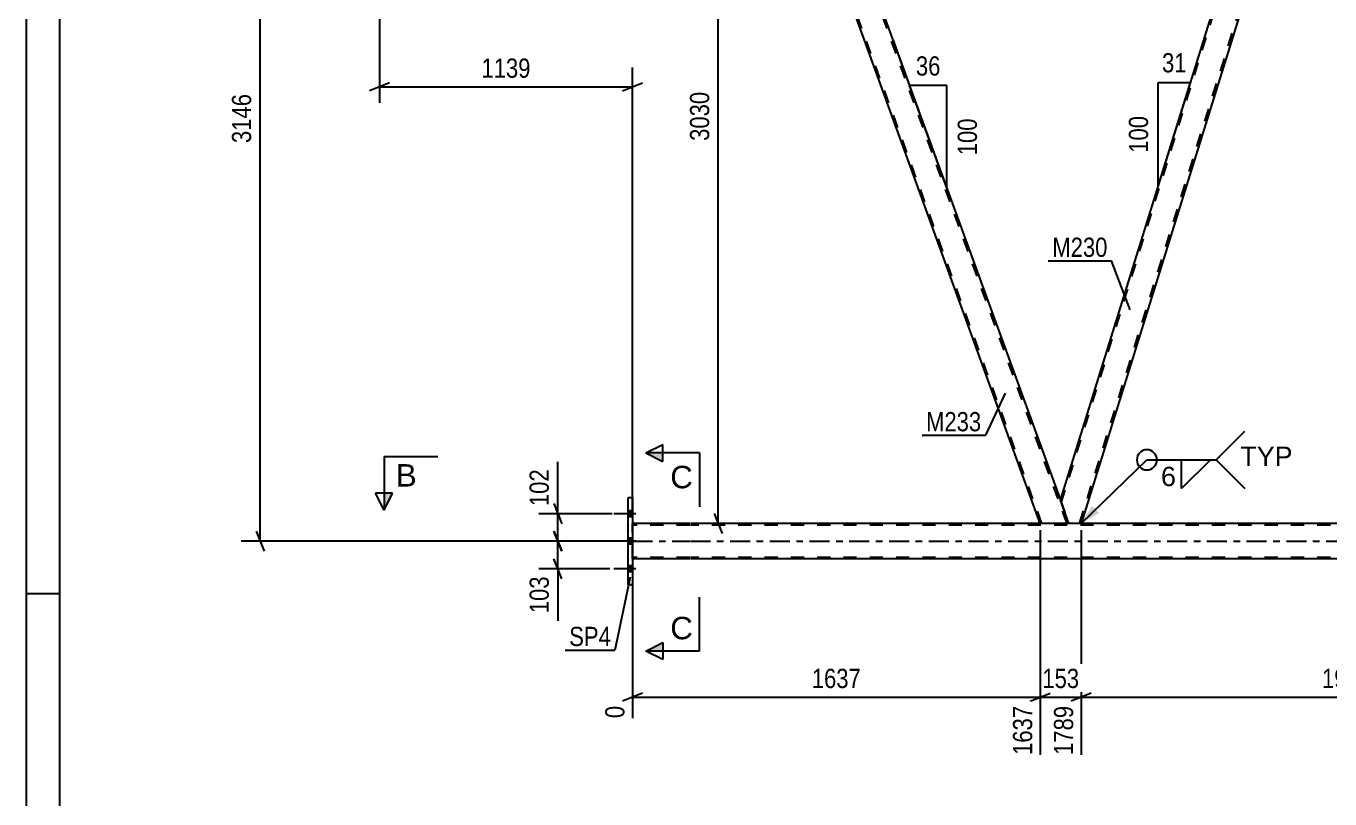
# Model space of a CAD drawing. Header units: millimetres. Extents: x 0 to 841, y 0 to 594.
# Drawn here: x 0 to 194.2, y 267.5 to 382.5 of the extents above; entities that cross this region are included whole.
import ezdxf

# ---------------------------------------------------------------- set-up
doc = ezdxf.new("R2010")
doc.units = ezdxf.units.MM
doc.linetypes.add('DXK_LINE_DOT2', pattern=[3.9198, 1.9599, -1.9599])
doc.linetypes.add('DXK_LINE_DOT3', pattern=[5.9187, 2.979, -0.9799, 0.9799, -0.9799])
doc.styles.add('Arial', font='ARIAL.TTF', dxfattribs={"height": 0.2})
doc.styles.add('Arial Narrow', font='ARIALN.TTF', dxfattribs={"height": 0.2})

# ---------------------------------------------------------------- blocks, each defined once
blk = doc.blocks.new('Unknown-275727422-1135')
at = {"color": 5, "linetype": 'Continuous'}
for p, q in [((0, 594), (0, 0)), ((5, 589), (5, 5)), ((5, 298), (0, 298))]:
    blk.add_line(p, q, dxfattribs=at)
blk = doc.blocks.new('Bolt-275727422-2877 - 2735')
at = {"linetype": 'Continuous'}
for points in [[(89.68, 310.38), (89.68, 309.5), (90.32, 309.5), (90.32, 310.38)], [(89.68, 310.38), (89.68, 309.5), (90.32, 309.5), (90.32, 310.38)], [(89.68, 310.38), (89.68, 309.5), (90.32, 309.5), (90.32, 310.38)], [(89.68, 306.28), (89.68, 305.4), (90.32, 305.4), (90.32, 306.28)], [(89.68, 306.28), (89.68, 305.4), (90.32, 305.4), (90.32, 306.28)], [(89.68, 302.18), (89.68, 301.3), (90.32, 301.3), (90.32, 302.18)], [(89.68, 302.18), (89.68, 301.3), (90.32, 301.3), (90.32, 302.18)], [(89.68, 302.18), (89.68, 301.3), (90.32, 301.3), (90.32, 302.18)]]:
    blk.add_hatch(color=1, dxfattribs=at).paths.add_polyline_path(points)
at = {"color": 1, "linetype": 'Continuous'}
for p, q in [((90.84, 309.94), (87.52, 309.94)), ((90.84, 309.94), (87.52, 309.94)), ((90.84, 309.94), (87.52, 309.94)), ((90.32, 310.38), (89.68, 310.38)), ((90.32, 310.38), (89.68, 310.38)), ((90.32, 310.38), (89.68, 310.38)), ((90.32, 309.5), (89.68, 309.5)), ((90.32, 309.5), (89.68, 309.5)), ((90.32, 309.5), (89.68, 309.5)), ((90.84, 305.84), (87.52, 305.84)), ((90.84, 305.84), (87.52, 305.84)), ((90.32, 306.28), (89.68, 306.28)), ((90.32, 306.28), (89.68, 306.28)), ((90.32, 305.4), (89.68, 305.4)), ((90.32, 305.4), (89.68, 305.4)), ((90.84, 301.74), (87.52, 301.74)), ((90.84, 301.74), (87.52, 301.74)), ((90.84, 301.74), (87.52, 301.74)), ((90.32, 302.18), (89.68, 302.18)), ((90.32, 302.18), (89.68, 302.18)), ((90.32, 302.18), (89.68, 302.18)), ((90.32, 301.3), (89.68, 301.3)), ((90.32, 301.3), (89.68, 301.3)), ((90.32, 301.3), (89.68, 301.3))]:
    blk.add_line(p, q, dxfattribs=at)
blk = doc.blocks.new('Part-275727422-2917 - 2735')
at = {"color": 2, "linetype": 'Continuous'}
for p, q in [((154.05, 311.95), (190.75, 429.7)), ((192.07, 429.7), (190.75, 429.7)), ((192.07, 429.7), (193.62, 425.45)), ((193.62, 425.45), (157.16, 308.48)), ((155.32, 308.48), (154.05, 311.95))]:
    blk.add_line(p, q, dxfattribs=at)
at = {"color": 7, "linetype": 'DXK_LINE_DOT2'}
for p, q in [((154.19, 311.58), (191.01, 429.7)), ((156.91, 308.48), (193.48, 425.82)), ((157.16, 308.48), (155.32, 308.48))]:
    blk.add_line(p, q, dxfattribs=at)
blk = doc.blocks.new('Part-275727422-2922 - 2735')
at = {"color": 2, "linetype": 'Continuous'}
for p, q in [((98.84, 308.48), (90.32, 308.48)), ((231.73, 308.48), (98.94, 308.48)), ((98.84, 303.2), (90.32, 303.2)), ((231.73, 303.2), (98.94, 303.2))]:
    blk.add_line(p, q, dxfattribs=at)
at = {"color": 7, "linetype": 'DXK_LINE_DOT2'}
for p, q in [((90.32, 303.2), (90.32, 308.48)), ((98.84, 308.24), (90.32, 308.24)), ((770.48, 308.24), (98.94, 308.24)), ((98.84, 303.44), (90.32, 303.44)), ((770.48, 303.44), (98.94, 303.44))]:
    blk.add_line(p, q, dxfattribs=at)
at = {"color": 7, "linetype": 'DXK_LINE_DOT3'}
for p, q in [((90.32, 305.84), (98.84, 305.84)), ((98.94, 305.84), (770.48, 305.84))]:
    blk.add_line(p, q, dxfattribs=at)
blk = doc.blocks.new('Part-275727422-2997 - 2735')
at = {"color": 2, "linetype": 'Continuous'}
for p, q in [((89.68, 299.34), (89.68, 312.34)), ((89.68, 312.34), (90.32, 312.34)), ((90.32, 312.34), (90.32, 299.34)), ((90.32, 299.34), (89.68, 299.34))]:
    blk.add_line(p, q, dxfattribs=at)
blk = doc.blocks.new('Part-275727422-3032 - 2735')
at = {"color": 2, "linetype": 'Continuous'}
for p, q in [((151.06, 308.48), (106.94, 429.7)), ((106.94, 429.7), (111.19, 429.7)), ((111.19, 429.7), (154.05, 311.95))]:
    blk.add_line(p, q, dxfattribs=at)
at = {"color": 7, "linetype": 'DXK_LINE_DOT2'}
for p, q in [((151.31, 308.48), (107.19, 429.7)), ((155.06, 308.48), (110.94, 429.7)), ((154.05, 311.95), (155.32, 308.48)), ((155.32, 308.48), (151.06, 308.48))]:
    blk.add_line(p, q, dxfattribs=at)
blk = doc.blocks.new('Part-275727422-3058 - 2735')
at = {"color": 2, "linetype": 'Continuous'}
for p, q in [((196.33, 429.7), (192.07, 429.7)), ((238.69, 313.3), (196.33, 429.7)), ((234.44, 313.3), (193.62, 425.45))]:
    blk.add_line(p, q, dxfattribs=at)
at = {"color": 7, "linetype": 'DXK_LINE_DOT2'}
for p, q in [((193.62, 425.45), (192.07, 429.7)), ((236.45, 308.48), (192.33, 429.7)), ((196.29, 429.7), (195.82, 429.7)), ((240.19, 308.48), (196.07, 429.7)), ((236.19, 308.48), (234.44, 313.3)), ((240.45, 308.48), (238.69, 313.3)), ((240.45, 308.48), (236.19, 308.48))]:
    blk.add_line(p, q, dxfattribs=at)
blk = doc.blocks.new('AngleDimension-275727422-3897 - 2735')
at = {"color": 7, "linetype": 'Continuous'}
for p, q in [((168.62, 374.14), (173.44, 374.14)), ((168.62, 358.68), (173.44, 374.14)), ((168.62, 358.68), (168.62, 374.14)), ((169.66, 362.04), (173.44, 374.14))]:
    blk.add_line(p, q, dxfattribs=at)
at = {"color": 0}
for points in [[(173.45, 375.04), (173.45, 379.24), (168.6, 379.24), (168.6, 375.04)], [(167.72, 369.75), (163.52, 369.75), (163.52, 363.07), (167.72, 363.07)]]:
    blk.add_wipeout(points, dxfattribs=at)
at = {"color": 3, "style": 'Arial Narrow'}
blk.add_text('31', height=2.863, dxfattribs=at).set_placement((169.2, 375.64))
blk.add_text('100', height=2.863, rotation=90.0002, dxfattribs=at).set_placement((167.12, 363.67))
blk = doc.blocks.new('StraightDimension-275727422-4005 - 2735')
at = {"color": 7, "linetype": 'Continuous'}
for p, q in [((35.47, 430.2), (34.27, 433.2)), ((51.01, 431.7), (32.02, 431.7)), ((34.87, 305.84), (34.87, 431.7)), ((34.27, 307.34), (35.47, 304.34)), ((88.68, 305.84), (32.02, 305.84))]:
    blk.add_line(p, q, dxfattribs=at)
at = {"color": 0}
blk.add_wipeout([(34.12, 373.03), (29.92, 373.03), (29.92, 364.52), (34.12, 364.52)], dxfattribs=at)
at = {"color": 3, "style": 'Arial Narrow'}
blk.add_text('3146', height=2.863, rotation=90.0002, dxfattribs=at).set_placement((33.52, 365.12))
blk = doc.blocks.new('AngleDimension-275727422-12466 - 2735')
at = {"color": 7, "linetype": 'Continuous'}
for p, q in [((129.15, 380.38), (131.59, 373.66)), ((137.13, 373.66), (131.59, 373.66)), ((137.13, 358.43), (131.59, 373.66)), ((137.13, 358.43), (137.13, 373.66))]:
    blk.add_line(p, q, dxfattribs=at)
at = {"color": 0}
for points in [[(136.79, 374.56), (136.79, 378.76), (131.94, 378.76), (131.94, 374.56)], [(142.23, 369.39), (138.03, 369.39), (138.03, 362.7), (142.23, 362.7)]]:
    blk.add_wipeout(points, dxfattribs=at)
at = {"color": 3, "style": 'Arial Narrow'}
blk.add_text('36', height=2.863, dxfattribs=at).set_placement((132.54, 375.16))
blk.add_text('100', height=2.863, rotation=90.0002, dxfattribs=at).set_placement((141.63, 363.3))
blk = doc.blocks.new('StraightDimension-275727422-12871 - 2735')
at = {"color": 7, "linetype": 'Continuous'}
for p, q in [((78.61, 311.44), (79.81, 308.44)), ((87.28, 309.94), (76.36, 309.94)), ((79.21, 305.84), (79.21, 309.94)), ((79.81, 304.34), (78.61, 307.34)), ((88.68, 305.84), (76.36, 305.84))]:
    blk.add_line(p, q, dxfattribs=at)
at = {"color": 0}
blk.add_wipeout([(78.46, 317.15), (74.26, 317.15), (74.26, 310.47), (78.46, 310.47)], dxfattribs=at)
at = {"color": 7, "linetype": 'Continuous'}
blk.add_line((79.21, 309.94), (79.21, 317.68), dxfattribs=at)
blk.add_line((79.21, 309.94), (79.21, 317.68), dxfattribs=at)
at = {"color": 3, "style": 'Arial Narrow'}
blk.add_text('102', height=2.863, rotation=90.0002, dxfattribs=at).set_placement((77.86, 311.07))
blk = doc.blocks.new('StraightDimension-275727422-12872 - 2735')
at = {"color": 7, "linetype": 'Continuous'}
for p, q in [((78.61, 307.34), (79.81, 304.34)), ((88.68, 305.84), (76.36, 305.84)), ((79.21, 301.74), (79.21, 305.84)), ((79.81, 300.24), (78.61, 303.24)), ((86.95, 301.74), (76.36, 301.74))]:
    blk.add_line(p, q, dxfattribs=at)
at = {"color": 0}
blk.add_wipeout([(78.46, 301.22), (74.26, 301.22), (74.26, 294.53), (78.46, 294.53)], dxfattribs=at)
at = {"color": 7, "linetype": 'Continuous'}
blk.add_line((79.21, 301.74), (79.21, 294.01), dxfattribs=at)
blk.add_line((79.21, 301.74), (79.21, 294.01), dxfattribs=at)
at = {"color": 3, "style": 'Arial Narrow'}
blk.add_text('103', height=2.863, rotation=90.0002, dxfattribs=at).set_placement((77.86, 295.13))
blk = doc.blocks.new('StraightDimension-275727422-3875 - 2735')
at = {"color": 7, "linetype": 'Continuous'}
for p, q in [((52.65, 428.7), (52.65, 371.09)), ((90.32, 309.48), (90.32, 376.34)), ((54.15, 374.09), (51.15, 372.89)), ((52.65, 373.49), (90.32, 373.49)), ((88.82, 372.89), (91.82, 374.09))]:
    blk.add_line(p, q, dxfattribs=at)
at = {"color": 0}
blk.add_wipeout([(75.74, 374.24), (75.74, 378.44), (67.23, 378.44), (67.23, 374.24)], dxfattribs=at)
at = {"color": 3, "style": 'Arial Narrow'}
blk.add_text('1139', height=2.863, dxfattribs=at).set_placement((67.83, 374.84))
blk = doc.blocks.new('StraightDimension-275727422-4021 - 2735')
at = {"color": 7, "linetype": 'Continuous'}
for p, q in [((103.7, 428.2), (102.5, 431.2)), ((102.74, 429.7), (105.5, 429.7)), ((103.1, 308.48), (103.1, 429.7)), ((102.5, 309.98), (103.7, 306.98)), ((118.92, 308.48), (100.25, 308.48))]:
    blk.add_line(p, q, dxfattribs=at)
at = {"color": 0}
blk.add_wipeout([(102.35, 373.35), (98.15, 373.35), (98.15, 364.84), (102.35, 364.84)], dxfattribs=at)
at = {"color": 3, "style": 'Arial Narrow'}
blk.add_text('3030', height=2.863, rotation=90.0002, dxfattribs=at).set_placement((101.75, 365.44))
blk = doc.blocks.new('StraightDimension-275727422-12050 - 2735')
at = {"color": 7, "linetype": 'Continuous'}
for p, q in [((157.16, 307.48), (157.16, 274.03)), ((236.19, 307.48), (236.19, 274.03)), ((158.66, 283.24), (155.66, 282.04)), ((157.16, 282.64), (236.19, 282.64)), ((234.69, 282.04), (237.69, 283.24))]:
    blk.add_line(p, q, dxfattribs=at)
at = {"color": 0}
blk.add_wipeout([(200.93, 283.39), (200.93, 287.59), (192.42, 287.59), (192.42, 283.39)], dxfattribs=at)
at = {"color": 0, "linetype": 'Continuous'}
blk.add_wipeout([(235.59, 281.94), (231.39, 281.94), (231.39, 273.43), (235.59, 273.43)], dxfattribs=at)
at = {"color": 3, "style": 'Arial Narrow'}
blk.add_text('1976', height=2.863, dxfattribs=at).set_placement((193.02, 283.99))
at = {"color": 3, "linetype": 'Continuous', "style": 'Arial Narrow'}
blk.add_text('3765', height=2.863, rotation=90.0002, dxfattribs=at).set_placement((234.99, 274.03))
blk = doc.blocks.new('StraightDimension-275727422-12051 - 2735')
at = {"color": 7, "linetype": 'Continuous'}
for p, q in [((151.06, 307.48), (151.06, 274.03)), ((157.16, 307.48), (157.16, 274.03)), ((149.56, 282.04), (152.56, 283.24)), ((151.06, 282.64), (157.16, 282.64)), ((158.66, 283.24), (155.66, 282.04))]:
    blk.add_line(p, q, dxfattribs=at)
at = {"color": 0}
blk.add_wipeout([(157.45, 283.39), (157.45, 287.59), (150.77, 287.59), (150.77, 283.39)], dxfattribs=at)
at = {"color": 0, "linetype": 'Continuous'}
blk.add_wipeout([(156.56, 281.94), (152.36, 281.94), (152.36, 273.43), (156.56, 273.43)], dxfattribs=at)
at = {"color": 3, "style": 'Arial Narrow'}
blk.add_text('153', height=2.863, dxfattribs=at).set_placement((151.37, 283.99))
at = {"color": 3, "linetype": 'Continuous', "style": 'Arial Narrow'}
blk.add_text('1789', height=2.863, rotation=90.0002, dxfattribs=at).set_placement((155.96, 274.03))
blk = doc.blocks.new('StraightDimension-275727422-12052 - 2735')
at = {"color": 7, "linetype": 'Continuous'}
for p, q in [((151.06, 307.48), (151.06, 274.03)), ((90.32, 302.2), (90.32, 279.51)), ((91.82, 283.24), (88.82, 282.04)), ((90.32, 282.64), (151.06, 282.64)), ((149.56, 282.04), (152.56, 283.24))]:
    blk.add_line(p, q, dxfattribs=at)
at = {"color": 0}
blk.add_wipeout([(124.94, 283.39), (124.94, 287.59), (116.43, 287.59), (116.43, 283.39)], dxfattribs=at)
at = {"color": 0, "linetype": 'Continuous'}
for points in [[(89.72, 281.94), (85.52, 281.94), (85.52, 278.91), (89.72, 278.91)], [(150.46, 281.94), (146.26, 281.94), (146.26, 273.43), (150.46, 273.43)]]:
    blk.add_wipeout(points, dxfattribs=at)
at = {"color": 3, "style": 'Arial Narrow'}
blk.add_text('1637', height=2.863, dxfattribs=at).set_placement((117.03, 283.99))
at = {"color": 3, "linetype": 'Continuous', "style": 'Arial Narrow'}
for s, height, p in [('0', 2.86, (89.12, 279.51)), ('1637', 2.863, (149.86, 274.03))]:
    blk.add_text(s, height=height, rotation=90.0002, dxfattribs=at).set_placement(p)
blk = doc.blocks.new('WeldMark-275727422-12567 - 2735')
at = {"linetype": 'Continuous'}
blk.add_hatch(color=30, dxfattribs=at).paths.add_polyline_path([(159.84, 310.03), (157.16, 308.48), (158.79, 311.11)])
at = {"color": 3, "linetype": 'Continuous'}
for q in [(181.55, 322.24), (181.55, 313.67)]:
    blk.add_line((177.26, 317.96), q, dxfattribs=at)
at = {"color": 30, "linetype": 'Continuous'}
blk.add_line((157.16, 308.48), (166.94, 317.96), dxfattribs=at)
at = {"color": 3, "linetype": 'Continuous'}
blk.add_arc((166.94, 317.96), 1.5, 90, 270, dxfattribs=at)
at = {"color": 0}
blk.add_wipeout([(171.46, 313.86), (171.46, 317.26), (168.84, 317.26), (168.84, 313.86)], dxfattribs=at)
at = {"color": 30, "linetype": 'Continuous'}
blk.add_line((166.94, 317.96), (177.26, 317.96), dxfattribs=at)
at = {"color": 3, "linetype": 'Continuous'}
for p, q in [((172.12, 317.96), (176.4, 317.96)), ((176.4, 317.96), (172.12, 313.67)), ((172.12, 313.67), (172.12, 317.96))]:
    blk.add_line(p, q, dxfattribs=at)
blk.add_arc((166.94, 317.96), 1.5, 270, 90, dxfattribs=at)
at = {"color": 3, "style": 'Arial'}
blk.add_text('6', height=2.87, dxfattribs=at).set_placement((169.04, 314.06))
at = {"color": 0, "linetype": 'Continuous'}
blk.add_wipeout([(188.64, 317.06), (188.64, 320.06), (180.86, 320.06), (180.86, 317.06)], dxfattribs=at)
blk.add_wipeout([(188.64, 317.06), (188.64, 320.06), (180.86, 320.06), (180.86, 317.06)], dxfattribs=at)
at = {"color": 3, "linetype": 'Continuous', "style": 'Arial'}
blk.add_text('TYP', height=2.865, dxfattribs=at).set_placement((180.86, 317.06))
blk = doc.blocks.new('SectionMark-275727422-4128 - 2735')
at = {"linetype": 'Continuous'}
for points in [[(94.82, 318.98), (94.82, 317.73), (92.32, 318.98)], [(94.82, 290.75), (94.82, 289.5), (92.32, 289.5)]]:
    blk.add_hatch(color=6, dxfattribs=at).paths.add_polyline_path(points)
at = {"color": 6, "linetype": 'Continuous'}
for p, q in [((92.32, 318.98), (94.82, 320.23)), ((100.32, 318.98), (92.32, 318.98)), ((92.32, 318.98), (94.82, 317.73)), ((94.82, 317.73), (94.82, 320.23)), ((100.32, 318.98), (100.32, 310.98)), ((100.32, 289.5), (100.32, 297.5)), ((92.32, 289.5), (94.82, 290.75)), ((100.32, 289.5), (92.32, 289.5)), ((94.82, 288.25), (92.32, 289.5)), ((94.82, 290.75), (94.82, 288.25))]:
    blk.add_line(p, q, dxfattribs=at)
at = {"color": 0, "linetype": 'Continuous'}
for points in [[(99.32, 313.73), (99.32, 317.23), (95.95, 317.23), (95.95, 313.73)], [(99.32, 291.25), (99.32, 294.75), (95.95, 294.75), (95.95, 291.25)]]:
    blk.add_wipeout(points, dxfattribs=at)
at = {"color": 3, "linetype": 'Continuous', "style": 'Arial'}
for p in [(95.95, 313.73), (95.95, 291.25)]:
    blk.add_text('C', height=3.34, dxfattribs=at).set_placement(p)
blk = doc.blocks.new('Mark-275727422-2913 - 2735')
at = {"color": 0}
blk.add_wipeout([(161.08, 348.17), (161.08, 351.17), (152.86, 351.17), (152.86, 348.17)], dxfattribs=at)
blk.add_wipeout([(161.08, 348.17), (161.08, 351.17), (152.86, 351.17), (152.86, 348.17)], dxfattribs=at)
at = {"color": 30, "linetype": 'Continuous'}
for p in [(152.26, 347.57), (164.46, 340.28)]:
    blk.add_line(p, (161.68, 347.57), dxfattribs=at)
at = {"color": 3, "style": 'Arial Narrow'}
blk.add_text('M230', height=2.863, dxfattribs=at).set_placement((152.86, 348.17))
blk = doc.blocks.new('Mark-275727422-2993 - 2735')
at = {"color": 0}
blk.add_wipeout([(87.11, 290.24), (87.11, 293.24), (80.9, 293.24), (80.9, 290.24)], dxfattribs=at)
blk.add_wipeout([(87.11, 290.24), (87.11, 293.24), (80.9, 293.24), (80.9, 290.24)], dxfattribs=at)
at = {"color": 30, "linetype": 'Continuous'}
for p in [(89.96, 300.47), (80.3, 289.64)]:
    blk.add_line(p, (87.71, 289.64), dxfattribs=at)
at = {"color": 3, "style": 'Arial Narrow'}
blk.add_text('SP4', height=2.863, dxfattribs=at).set_placement((80.9, 290.24))
blk = doc.blocks.new('Mark-275727422-3028 - 2735')
at = {"color": 0}
blk.add_wipeout([(142.28, 322.21), (142.28, 325.21), (134.05, 325.21), (134.05, 322.21)], dxfattribs=at)
blk.add_wipeout([(142.28, 322.21), (142.28, 325.21), (134.05, 325.21), (134.05, 322.21)], dxfattribs=at)
at = {"color": 30, "linetype": 'Continuous'}
for p in [(145.85, 327.89), (133.45, 321.61)]:
    blk.add_line(p, (142.88, 321.61), dxfattribs=at)
at = {"color": 3, "style": 'Arial Narrow'}
blk.add_text('M233', height=2.863, dxfattribs=at).set_placement((134.05, 322.21))
blk = doc.blocks.new('SectionMark-275727422-4130 - 2735')
at = {"linetype": 'Continuous'}
blk.add_hatch(color=6, dxfattribs=at).paths.add_polyline_path([(53.32, 312.98), (54.57, 312.98), (53.32, 310.48)])
at = {"color": 6, "linetype": 'Continuous'}
for p, q in [((53.32, 318.48), (61.32, 318.48)), ((53.32, 318.48), (53.32, 310.48)), ((53.32, 310.48), (52.07, 312.98)), ((54.57, 312.98), (52.07, 312.98)), ((53.32, 310.48), (54.57, 312.98))]:
    blk.add_line(p, q, dxfattribs=at)
at = {"color": 0, "linetype": 'Continuous'}
blk.add_wipeout([(58.18, 313.98), (58.18, 317.48), (55.07, 317.48), (55.07, 313.98)], dxfattribs=at)
at = {"color": 3, "linetype": 'Continuous', "style": 'Arial'}
blk.add_text('B', height=3.34, dxfattribs=at).set_placement((55.07, 313.98))

msp = doc.modelspace()

# ---------------------------------------------------------------- block references
for name in ['Unknown-275727422-1135', 'Part-275727422-3032 - 2735', 'Part-275727422-2917 - 2735', 'Part-275727422-3058 - 2735', 'Part-275727422-2997 - 2735', 'Bolt-275727422-2877 - 2735', 'Part-275727422-2922 - 2735']:
    msp.add_blockref(name, (0, 0))

# ---------------------------------------------------------------- next in the draw order: block references
for name in ['StraightDimension-275727422-4005 - 2735', 'StraightDimension-275727422-4021 - 2735', 'AngleDimension-275727422-12466 - 2735', 'AngleDimension-275727422-3897 - 2735', 'Mark-275727422-2913 - 2735', 'Mark-275727422-3028 - 2735', 'WeldMark-275727422-12567 - 2735', 'StraightDimension-275727422-12050 - 2735']:
    msp.add_blockref(name, (0, 0))

# ---------------------------------------------------------------- next in the draw order: block references
for name in ['StraightDimension-275727422-12871 - 2735', 'StraightDimension-275727422-12051 - 2735']:
    msp.add_blockref(name, (0, 0))

# ---------------------------------------------------------------- next in the draw order: block references
for name in ['StraightDimension-275727422-3875 - 2735', 'StraightDimension-275727422-12872 - 2735']:
    msp.add_blockref(name, (0, 0))

# ---------------------------------------------------------------- next in the draw order: block references
msp.add_blockref('StraightDimension-275727422-12052 - 2735', (0, 0))

# ---------------------------------------------------------------- next in the draw order: block references
for name in ['SectionMark-275727422-4128 - 2735', 'Mark-275727422-2993 - 2735']:
    msp.add_blockref(name, (0, 0))

# ---------------------------------------------------------------- next in the draw order: block references
msp.add_blockref('SectionMark-275727422-4130 - 2735', (0, 0))

doc.saveas('drawing.dxf')
